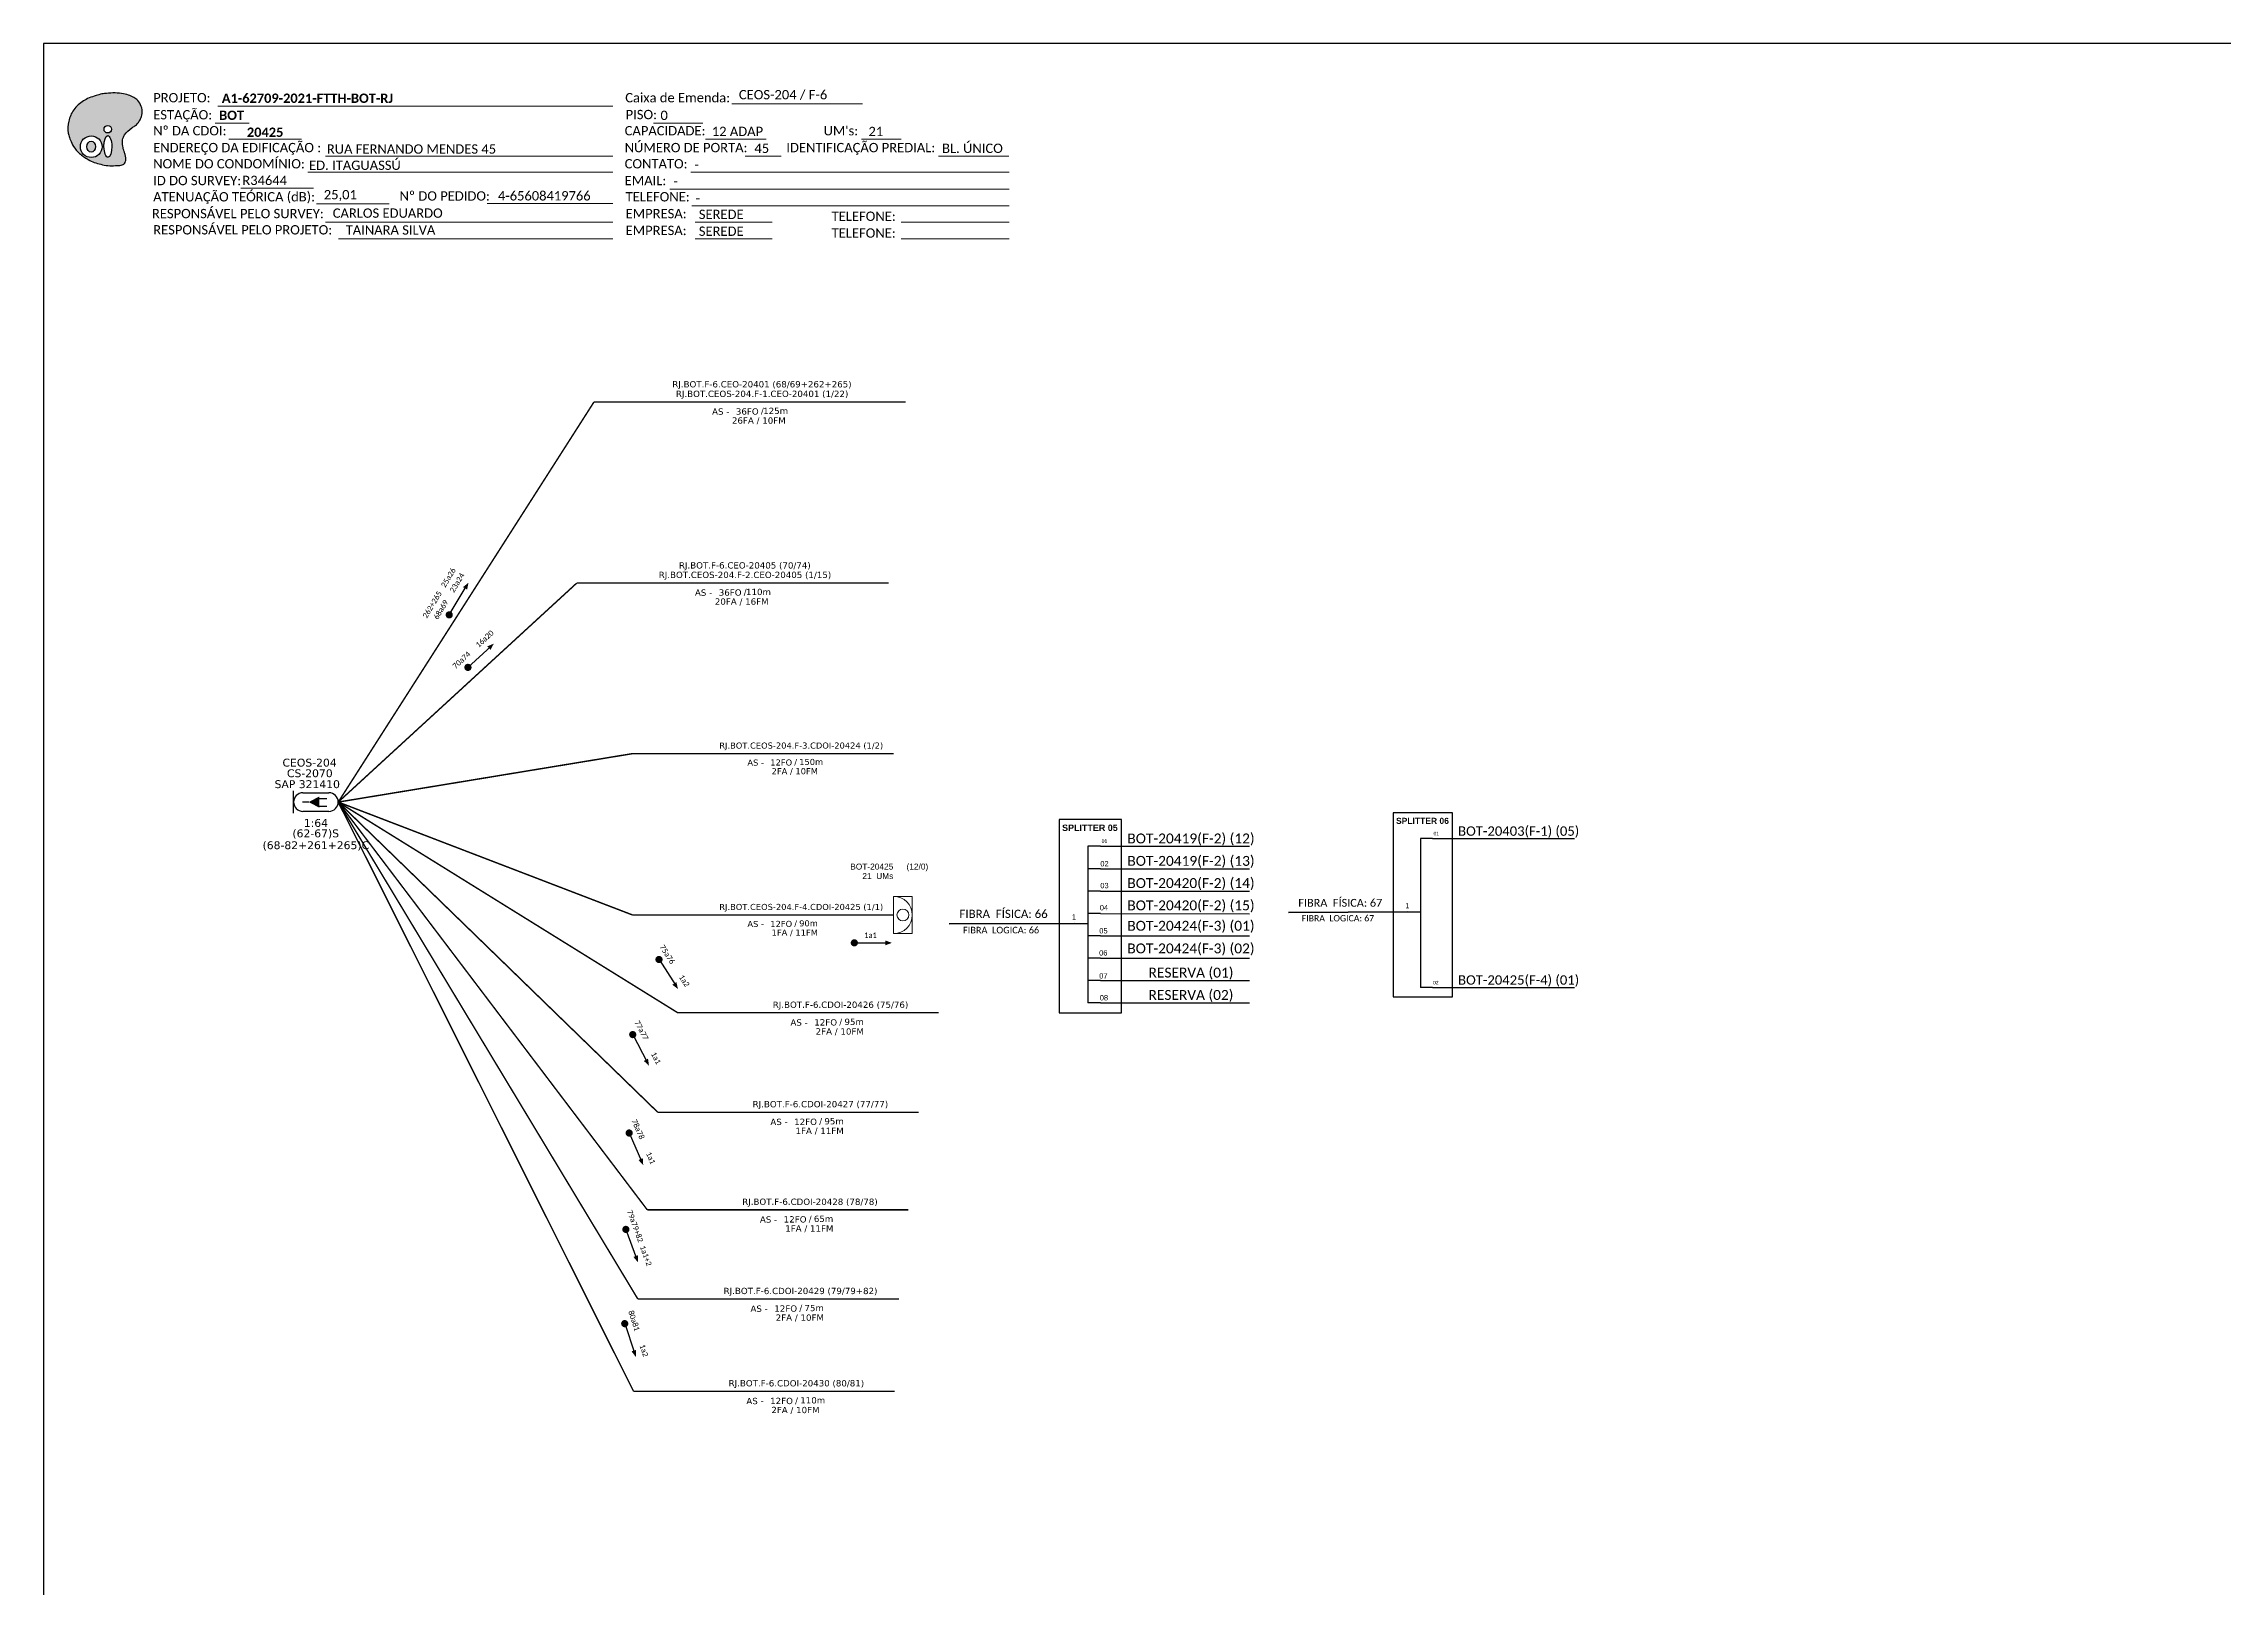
# Model space of a CAD drawing. Extents: x -89 to 749, y 705 to 1299.
# Drawn here: x -89.3 to 330, y 1002 to 1299 of the extents above; entities that cross this region are included whole.
import ezdxf
from ezdxf.enums import TextEntityAlignment as Align

# ---------------------------------------------------------------- set-up
doc = ezdxf.new("R2010")
doc.units = 0
for name, color, linetype, lineweight in [("20.0-LEGENDA DOS CDO'S", 1, 'Continuous', 0), ('20.1-CDO_INTERIOR', 1, 'Continuous', 0), ('40.1-ETIQUETAS', 1, 'Continuous', 20)]:
    doc.layers.add(name, color=color, linetype=linetype, lineweight=lineweight)
for name, color, linetype in [('20.4-CEOS', 1, 'Continuous'), ('CABO OPTICO EXISTENTE', 5, 'Continuous'), ('CAP a instalar', 1, 'Continuous'), ('SETA', 7, 'Continuous')]:
    doc.layers.add(name, color=color, linetype=linetype)
doc.styles.add('ARIAL', font='arial.ttf')
doc.styles.add('siredit', font='verdana.ttf')
doc.styles.get("Standard").update_dxf_attribs({"font": 'arial.ttf'})
doc.styles.add('WMF-Calibri0', font='calibri.ttf')
doc.styles.add('WMF-Calibri1', font='calibrib.ttf')
doc.linetypes.add('FENCELINE1', pattern='A,0.25,-0.1,[133,ltypeshp.shx,S=0.1,R=0,X=-0.1,Y=0],-0.1,1', length=1.45)

# ---------------------------------------------------------------- blocks, each defined once
blk = doc.blocks.new('OI')
h = blk.add_hatch(color=40)
edge = h.paths.add_edge_path()
edge.add_spline(control_points=[(4.35, -0.67), (3.92, -0.99), (3.26, -1.5), (2.81, -2.59), (2.9, -3.5), (3.06, -4.27), (3.31, -4.85), (3.37, -5.39), (3.4, -5.88), (3.2, -6.4), (2.54, -6.61), (1.65, -6.63), (0.55, -6.67), (-0.56, -6.42), (-1.61, -6.14), (-2.77, -5.61), (-3.92, -4.77), (-4.89, -3.7), (-5.34, -2.65), (-5.6, -1.94), (-5.85, -0.96), (-5.71, 0.47), (-5.1, 2.02), (-4.14, 3.02), (-3.3, 3.61), (-2.37, 4.16), (-1.36, 4.44), (-0.56, 4.7), (0.79, 4.85), (2.24, 4.97), (3.79, 4.57), (4.67, 4.21), (5.44, 3.65), (5.76, 2.99), (6.03, 2.21), (6.01, 1.46), (5.72, 0.64), (5.31, 0.08), (4.88, -0.38), (4.51, -0.55), (4.35, -0.67)], knot_values=[0, 0, 0, 0, 1.60434, 2.417191, 3.427595, 4.282808, 4.776746, 5.304182, 5.888771, 6.258406, 6.858137, 7.79129, 8.986195, 10.124242, 11.187857, 12.242908, 13.953784, 15.414161, 16.515391, 17.349188, 17.675853, 19.552021, 21.515531, 22.568638, 23.63245, 24.621084, 25.782718, 26.745347, 27.142653, 29.870543, 31.004649, 31.921532, 32.709589, 33.801391, 34.042471, 35.192333, 35.971461, 36.628871, 37.254359, 37.836911, 37.836911, 37.836911, 37.836911], degree=3, periodic=0)
h.paths.add_polyline_path([(1.13, -0.87, -1), (-0.04, -0.87, -1)], flags=16)
edge = h.paths.add_edge_path(flags=16)
edge.add_ellipse((0.56, -3.59), major_axis=(-0.02, 1.71), ratio=0.361305, start_angle=0, end_angle=360)
h.paths.add_polyline_path([(-0.36, -3.62, -1), (-3.8, -3.62, -1)], flags=16)
edge = h.paths.add_edge_path(flags=0)
edge.add_ellipse((-2.08, -3.62), major_axis=(0, 0.885), ratio=0.758294, start_angle=0, end_angle=360)
at = {"color": 40}
for centre, radius in [((-2.08, -3.62), 1.72), ((0.54, -0.87), 0.587)]:
    blk.add_circle(centre, radius, dxfattribs=at)
blk.add_ellipse((-2.08, -3.62), major_axis=(0, 0.885), ratio=0.758294, start_param=-3.141592653589792, end_param=3.141592653589792, dxfattribs=at)
blk.add_ellipse((0.56, -3.59), major_axis=(-0.02, 1.71), ratio=0.361305, dxfattribs=at)
at = {"color": 40, "start_tangent": (-0.800898, -0.598801), "end_tangent": (-0.800898, -0.598801)}
blk.add_spline([(4.35, -0.67), (3.2, -1.78), (2.9, -2.54), (2.92, -3.55), (3.12, -4.38), (3.28, -4.85), (3.37, -5.37), (3.35, -5.95), (3.2, -6.29), (2.66, -6.55), (1.73, -6.63), (0.54, -6.62), (-0.58, -6.41), (-1.6, -6.11), (-2.56, -5.67), (-3.95, -4.67), (-4.89, -3.56), (-5.37, -2.56), (-5.64, -1.78), (-5.72, -1.46), (-5.63, 0.42), (-4.84, 2.22), (-4.13, 2.99), (-3.27, 3.62), (-2.4, 4.09), (-1.3, 4.47), (-0.37, 4.72), (0.02, 4.77), (2.75, 4.8), (3.85, 4.53), (4.69, 4.16), (5.31, 3.68), (5.85, 2.73), (5.93, 2.5), (5.94, 1.35), (5.67, 0.62), (5.29, 0.08), (4.84, -0.36), (4.35, -0.67)], degree=3, dxfattribs=at)
blk = doc.blocks.new('CARIMBO')
at = {"color": 7, "lineweight": 0}
for points in [[(134.48, -16.3), (159.61, -16.3)], [(35.15, -20.06), (41.7, -20.06)], [(35.66, -16.79), (111.64, -16.79)], [(119.43, -20.02), (128.92, -20.02)], [(37.81, -23.14), (51.75, -23.14)], [(129.48, -23.14), (141.1, -23.14)], [(159.42, -23.14), (167.09, -23.14)], [(56.38, -26.37), (111.64, -26.37)], [(137.07, -26.37), (144.01, -26.37)], [(174.24, -26.37), (187.8, -26.37)], [(40.13, -32.55), (54.07, -32.55)], [(52.97, -29.48), (111.64, -29.48)], [(122.56, -32.72), (187.83, -32.72)], [(126.6, -29.48), (187.83, -29.48)], [(54.67, -35.52), (68.61, -35.52)], [(126.84, -35.96), (187.83, -35.96)], [(56.38, -39.07), (111.64, -39.07)], [(127.45, -39.07), (142.25, -39.07)], [(167.06, -39.07), (187.83, -39.07)], [(58.87, -42.31), (111.64, -42.31)], [(127.45, -42.31), (142.25, -42.31)], [(167.06, -42.31), (187.83, -42.31)]]:
    blk.add_lwpolyline(points, dxfattribs=at)
at = {"color": 7, "xscale": 1.213923925163967, "yscale": 1.213923925163967, "zscale": 1.213923925163967, "rotation": 0.1532896023949059}
blk.add_blockref('OI', (13.86, -20.16), dxfattribs=at)
at = {"color": 7, "lineweight": 0, "style": 'WMF-Calibri0'}
for s, height, p in [('PROJETO:', 1.793, (23.26, -16.04)), ('Caixa de Emenda:', 1.7927, (114.02, -16.04)), ('ESTAÇÃO:', 1.793, (23.26, -19.32)), ('Nº DA CDOI:', 1.7927, (23.26, -22.39)), ('CAPACIDADE:', 1.7927, (113.91, -22.39)), ('PISO:', 1.793, (114.09, -19.28)), ("UM's:", 1.793, (152.15, -22.39)), ('ENDEREÇO DA EDIFICAÇÃO :', 1.7927, (23.26, -25.63)), ('NÚMERO DE PORTA:', 1.7927, (113.91, -25.63)), ('IDENTIFICAÇÃO PREDIAL:', 1.7927, (144.99, -25.63)), ('NOME DO CONDOMÍNIO:', 1.7927, (23.26, -28.74)), ('CONTATO:', 1.793, (113.91, -28.74)), ('ATENUAÇÃO TEÓRICA (dB):', 1.7927, (23.26, -35.09)), ('ID DO SURVEY:', 1.7927, (23.26, -31.97)), ('EMAIL:', 1.793, (113.91, -31.97)), ('TELEFONE:', 1.793, (114.09, -35.09)), ('RESPONSÁVEL PELO SURVEY:', 1.7927, (23.02, -38.32)), ('EMPRESA:', 1.793, (114.09, -38.32)), ('TELEFONE:', 1.793, (153.7, -38.83)), ('RESPONSÁVEL PELO PROJETO:', 1.7927, (23.26, -41.44)), ('EMPRESA:', 1.793, (114.09, -41.56)), ('TELEFONE:', 1.793, (153.7, -42.06))]:
    blk.add_text(s, height=height, dxfattribs=at).set_placement(p)
at = {"color": 7, "lineweight": 0, "flags": 8}
for tag, p, style in [('PROJ', (36.46, -16.13), 'WMF-Calibri1'), ('CEOS-XX', (135.87, -15.46), 'WMF-Calibri0'), ('EST', (35.94, -19.41), 'WMF-Calibri1'), ('PISO_PTR', (120.78, -19.42), 'WMF-Calibri0'), ('CAPAC.', (130.66, -22.52), 'WMF-Calibri0'), ("UC'S", (160.78, -22.54), 'WMF-Calibri0'), ('LOGRADOURO', (56.65, -25.91), 'WMF-Calibri0'), ('N°', (138.85, -25.77), 'WMF-Calibri0'), ('N°PREDIO', (174.94, -25.77), 'WMF-Calibri0'), ('NOME_DO_COND.', (53.23, -29.02), 'WMF-Calibri0'), ('NOME_DO_CONTATO', (127.3, -28.89), 'WMF-Calibri0'), ('_ID_', (40.39, -31.94), 'WMF-Calibri0'), ('O_POTEN', (56.06, -34.68), 'WMF-Calibri0'), ('EMAIL', (123.26, -32.12), 'WMF-Calibri0'), ('RES_SURVEY', (57.78, -38.23), 'WMF-Calibri0'), ('TELEFONE', (127.55, -35.36), 'WMF-Calibri0'), ('EMP_RESP_SURVEY', (128.16, -38.47), 'WMF-Calibri0'), ('CONT_RESP_SURVEY', (167.76, -38.47), 'WMF-Calibri0'), ('RES_PROJ', (60.27, -41.47), 'WMF-Calibri0'), ('EMP_RESP_PROJ', (128.16, -41.71), 'WMF-Calibri0'), ('CONT_RESP_PROJ', (167.76, -41.71), 'WMF-Calibri0')]:
    blk.add_attdef(tag, p, '', height=1.79, dxfattribs=dict(at, style=style))
at = {"color": 7, "lineweight": 0, "style": 'WMF-Calibri1', "flags": 8}
blk.add_attdef("N° CDO'S", text='', height=1.79, dxfattribs=at).set_placement((44.78, -22.68), align=Align.CENTER)
blk = doc.blocks.new('ETIQUETA_RS5F')
at = {"layer": '40.1-ETIQUETAS', "color": 0, "style": 'siredit'}
blk.add_text('/', height=1.5, dxfattribs=at).set_placement((1.58, -1.95), align=Align.MIDDLE_RIGHT)
for tag, p in [('ETIQUETA_R_SECUNDARIA', (1.21, 2.1)), ('ETIQUETA_R_PRIMARIA', (1.21, 4.1)), ('F_ATIVAS/F_MORTAS', (1.14, -4.24))]:
    blk.add_attdef(tag, text='', height=1.5, dxfattribs=at).set_placement(p, align=Align.MIDDLE_CENTER)
for tag, p in [('TIPO_CABO', (-6.58, -2.12)), ('CAP_CABO', (0.4, -2.09))]:
    blk.add_attdef(tag, text='', height=1.5, dxfattribs=at).set_placement(p, align=Align.MIDDLE_RIGHT)
blk.add_attdef('METROS', text='', height=1.5, dxfattribs=at).set_placement((2.14, -1.95), align=Align.MIDDLE_LEFT)
for tag, p in [('FUSÃO_1', (0.85, -8.39)), ('FUSÃO_2', (0.85, -10.6)), ('FUSÃO_3', (0.85, -12.93)), ('FUSÃO_4', (0.85, -15.14)), ('FUSÃO_5', (0.85, -17.16))]:
    blk.add_attdef(tag, text='', height=1.5, dxfattribs=at).set_placement(p, align=Align.CENTER)
blk = doc.blocks.new('CEOS_RP_CT_DRT')
at = {"layer": '20.4-CEOS', "color": 0}
for p, q in [((-4.54, 1.19), (-1.19, 1.19)), ((-1.19, -1.19), (-4.54, -1.19))]:
    blk.add_line(p, q, dxfattribs=at)
for points in [[(-5.73, -1.43), (-5.73, 1.44)], [(-3.79, 0), (-4.59, 0)], [(-2.47, 0.48), (-1.45, 0.48)], [(-2.47, -0.52), (-1.45, -0.52)]]:
    blk.add_lwpolyline(points, dxfattribs=at)
blk.add_lwpolyline([(-3.79, 0, 0, 1.47, 0), (-2.41, 0, 1.47, 1.47, 0)], format="xyseb", dxfattribs=at)
for centre, start, end in [((-4.54, 0), 90, 270), ((-1.19, 0), 270, 90)]:
    blk.add_arc(centre, 1.19, start, end, dxfattribs=at)
at = {"layer": '20.4-CEOS', "color": 7, "style": 'siredit'}
for tag, p in [('Nº_DA_CEOS', (-2.86, 5.6)), ('LOCAL', (-2.86, 4.24)), ('SAP', (-2.86, 2.78)), ('RACIO_SPLITAGEM', (-2.86, -1.88)), ('FIBRAS_SPLITTER', (-2.86, -3.58)), ('FIBRAS_TOP_C', (-2.86, -5.08)), ('RESERVA_FINAIS', (-2.86, -6.39))]:
    blk.add_attdef(tag, text='', height=1.01, dxfattribs=at).set_placement(p, align=Align.TOP_CENTER)

msp = doc.modelspace()

# ---------------------------------------------------------------- linework, layer by layer
at = {"color": 7, "linetype": 'Continuous'}
for p, q in [((111.44, 1144.71), (111.44, 1114.62)), ((113.87, 1144.71), (111.44, 1144.71)), ((175.39, 1146.2), (175.39, 1117.57)), ((177.71, 1146.2), (175.39, 1146.2)), ((113.87, 1140.35), (111.44, 1140.35)), ((113.87, 1136.06), (111.44, 1136.06)), ((172.99, 1132.08), (175.38, 1132.08)), ((108.91, 1129.86), (111.43, 1129.86)), ((113.87, 1131.75), (111.44, 1131.75)), ((113.87, 1127.48), (111.44, 1127.48)), ((113.87, 1123.21), (111.44, 1123.21)), ((113.87, 1118.92), (111.44, 1118.92)), ((177.71, 1117.57), (175.39, 1117.57)), ((113.87, 1114.62), (111.44, 1114.62))]:
    msp.add_line(p, q, dxfattribs=at)
at = {"color": 10, "linetype": 'Continuous'}
for p, q in [((113.87, 1144.71), (142.54, 1144.7)), ((177.71, 1146.2), (204.99, 1146.19)), ((113.87, 1140.35), (142.54, 1140.34)), ((113.87, 1136.06), (142.54, 1136.05)), ((113.87, 1131.75), (142.54, 1131.74)), ((113.87, 1127.49), (142.54, 1127.48)), ((113.87, 1123.21), (142.54, 1123.2)), ((113.87, 1118.92), (142.54, 1118.91)), ((177.71, 1117.57), (204.99, 1117.56)), ((113.87, 1114.62), (142.54, 1114.61))]:
    msp.add_line(p, q, dxfattribs=at)
at = {"color": 1, "linetype": 'Continuous', "lineweight": 60}
for p, q in [((172.99, 1132.08), (150.05, 1132)), ((108.91, 1129.86), (84.81, 1129.78))]:
    msp.add_line(p, q, dxfattribs=at)
msp.add_lwpolyline([(-89.32, 705.02), (749.25, 705.02), (749.25, 1299.02), (-89.32, 1299.02), (-89.32, 705.02)])
at = {"color": 7, "lineweight": 0}
msp.add_lwpolyline([(-4.01, 1268.26), (20.14, 1268.26)], dxfattribs=at)
at = {"color": 7, "const_width": 0.692}
for points in [[(-11.52, 1188.9, 1), (-11.16, 1189.49, 1)], [(28.81, 1123.22, 1), (29.19, 1122.64, 1)], [(23.79, 1108.8, 1), (24.11, 1108.19, 1)], [(23.12, 1089.89, 1), (23.39, 1089.26, 1)], [(22.52, 1071.37, 1), (22.75, 1070.72, 1)], [(22.3, 1053.25, 1), (22.52, 1052.6, 1)]]:
    msp.add_lwpolyline(points, format="xyb", close=True, dxfattribs=at)
for points, const_width in [([(-7.99, 1178.86, 1), (-7.48, 1179.33, 1)], 0.692), ([(66.21, 1126.13, 1), (66.9, 1126.13, 1)], 0.693)]:
    msp.add_lwpolyline(points, format="xyb", close=True, dxfattribs=dict(const_width=const_width))
at = {"color": 7}
for points in [[(105.92, 1112.69), (117.89, 1112.69), (117.89, 1149.86), (105.92, 1149.86)], [(170.14, 1115.74), (181.53, 1115.74), (181.53, 1151.11), (170.14, 1151.11)]]:
    msp.add_lwpolyline(points, close=True, dxfattribs=at)
at = {"layer": '20.1-CDO_INTERIOR', "lineweight": 18}
msp.add_lwpolyline([(77.69, 1127.91), (77.69, 1135.07), (74.11, 1135.07), (74.11, 1127.91)], close=True, dxfattribs=at)
msp.add_circle((75.9, 1131.49), 1.15, dxfattribs=at)
msp.add_arc((74.11, 1131.49), 3.58, 270, 90, dxfattribs=at)
at = {"layer": 'CAP a instalar', "color": 7, "linetype": 'FENCELINE1', "ltscale": 12, "const_width": 0.277}
for points in [[(16.51, 1230.14), (-32.67, 1153.2)], [(16.51, 1230.14), (76.45, 1230.14)], [(13.21, 1195.33), (-32.67, 1153.2)], [(13.21, 1195.33), (73.15, 1195.33)], [(24.12, 1039.9), (-32.67, 1153.2)], [(24.93, 1057.66), (-32.67, 1153.2)], [(26.74, 1074.81), (-32.67, 1153.2)], [(28.75, 1093.57), (-32.67, 1153.2)], [(32.61, 1112.69), (-32.67, 1153.2)], [(32.61, 1112.69), (82.8, 1112.69)], [(28.75, 1093.57), (78.94, 1093.57)], [(26.74, 1074.81), (76.93, 1074.81)], [(24.93, 1057.66), (75.12, 1057.66)], [(24.12, 1039.9), (74.31, 1039.9)]]:
    msp.add_lwpolyline(points, dxfattribs=at)
at = {"layer": 'CAP a instalar', "color": 8, "linetype": 'FENCELINE1', "ltscale": 12, "const_width": 0.277}
for points in [[(-32.67, 1153.2), (23.95, 1162.52)], [(23.95, 1162.52), (74.11, 1162.52)]]:
    msp.add_lwpolyline(points, dxfattribs=at)
at = {"layer": 'CAP a instalar', "linetype": 'FENCELINE1', "ltscale": 12, "const_width": 0.277}
for points in [[(23.92, 1131.49), (-32.67, 1153.2)], [(23.92, 1131.49), (74.11, 1131.49)]]:
    msp.add_lwpolyline(points, dxfattribs=at)
at = {"layer": 'SETA', "color": 7}
for points in [[(-11.34, 1189.19), (-8.28, 1194.3)], [(29, 1122.93), (32.21, 1117.93)], [(23.95, 1108.5), (26.7, 1103.22)], [(23.26, 1089.58), (25.64, 1084.13)], [(22.64, 1071.05), (24.67, 1065.46)], [(22.41, 1052.92), (24.29, 1047.28)]]:
    msp.add_lwpolyline(points, dxfattribs=at)
at = {"layer": 'SETA'}
for points in [[(-7.73, 1179.1), (-3.34, 1183.11)], [(66.56, 1126.13), (72.51, 1126.13)]]:
    msp.add_lwpolyline(points, dxfattribs=at)
at = {"layer": 'SETA', "color": 7}
for points in [[(-8.68, 1194.53), (-7.63, 1195.38), (-7.89, 1194.06)], [(32.35, 1118.58), (32.64, 1117.27), (31.57, 1118.08)], [(26.89, 1103.86), (27.07, 1102.53), (26.07, 1103.44)], [(25.88, 1084.75), (25.97, 1083.41), (25.04, 1084.38)], [(24.95, 1066.07), (24.95, 1064.72), (24.08, 1065.75)], [(24.59, 1047.88), (24.55, 1046.53), (23.71, 1047.59)]]:
    msp.add_solid(points, dxfattribs=at)
at = {"layer": 'SETA'}
for points in [[(-4.01, 1183.14), (-2.77, 1183.65), (-3.39, 1182.46)], [(72.51, 1126.59), (73.78, 1126.13), (72.51, 1125.67)]]:
    msp.add_solid(points, dxfattribs=at)

# ---------------------------------------------------------------- block references
ref = msp.add_blockref('CARIMBO', (-91.51, 1303.77))
ref.add_attrib('PROJ', 'A1-62709-2021-FTTH-BOT-RJ', (-55.05, 1287.63), dxfattribs={"color": 7, "lineweight": 0, "height": 1.7927, "style": 'WMF-Calibri1'})
ref.add_attrib('EST', 'BOT', (-55.57, 1284.35), dxfattribs={"color": 7, "lineweight": 0, "height": 1.793, "style": 'WMF-Calibri1'})
ref.add_attrib("N° CDO'S", '20425', dxfattribs={"color": 7, "lineweight": 0, "height": 1.793, "style": 'WMF-Calibri1'}).set_placement((-46.73, 1281.09), align=Align.CENTER)
ref.add_attrib('LOGRADOURO', 'RUA FERNANDO MENDES 45', (-34.86, 1277.86), dxfattribs={"color": 7, "lineweight": 0, "height": 1.7927, "style": 'WMF-Calibri0'})
ref.add_attrib('NOME_DO_COND.', 'ED. ITAGUASSÚ', (-38.28, 1274.74), dxfattribs={"color": 7, "lineweight": 0, "height": 1.7927, "style": 'WMF-Calibri0'})
ref.add_attrib('_ID_', 'R34644', (-51.11, 1271.83), dxfattribs={"color": 7, "lineweight": 0, "height": 1.793, "style": 'WMF-Calibri0'})
ref.add_attrib('O_POTEN', '25,01', (-35.45, 1269.09), dxfattribs={"color": 7, "lineweight": 0, "height": 1.793, "style": 'WMF-Calibri0'})
ref.add_attrib('RES_SURVEY', 'CARLOS EDUARDO', (-33.73, 1265.54), dxfattribs={"color": 7, "lineweight": 0, "height": 1.7927, "style": 'WMF-Calibri0'})
ref.add_attrib('RES_PROJ', 'TAINARA SILVA', (-31.24, 1262.3), dxfattribs={"color": 7, "lineweight": 0, "height": 1.7927, "style": 'WMF-Calibri0'})
ref.add_attrib('CEOS-XX', 'CEOS-204 / F-6', (44.36, 1288.31), dxfattribs={"color": 7, "lineweight": 0, "height": 1.7927, "style": 'WMF-Calibri0'})
ref.add_attrib('CAPAC.', '12 ADAP', (39.15, 1281.25), dxfattribs={"color": 7, "lineweight": 0, "height": 1.793, "style": 'WMF-Calibri0'})
ref.add_attrib("UC'S", '21', (69.27, 1281.23), dxfattribs={"color": 7, "lineweight": 0, "height": 1.793, "style": 'WMF-Calibri0'})
ref.add_attrib('PISO_PTR', '0', (29.28, 1284.34), dxfattribs={"color": 7, "lineweight": 0, "height": 1.79, "style": 'WMF-Calibri0'})
ref.add_attrib('N°', '45', (47.34, 1278), dxfattribs={"color": 7, "lineweight": 0, "height": 1.793, "style": 'WMF-Calibri0'})
ref.add_attrib('N°PREDIO', 'BL. ÚNICO', (83.43, 1278), dxfattribs={"color": 7, "lineweight": 0, "height": 1.793, "style": 'WMF-Calibri0'})
ref.add_attrib('NOME_DO_CONTATO', '-', (35.79, 1274.88), dxfattribs={"color": 7, "lineweight": 0, "height": 1.79, "style": 'WMF-Calibri0'})
ref.add_attrib('EMAIL', '-', (31.75, 1271.65), dxfattribs={"color": 7, "lineweight": 0, "height": 1.79, "style": 'WMF-Calibri0'})
ref.add_attrib('TELEFONE', '-', (36.04, 1268.41), dxfattribs={"color": 7, "lineweight": 0, "height": 1.79, "style": 'WMF-Calibri0'})
ref.add_attrib('EMP_RESP_SURVEY', 'SEREDE', (36.65, 1265.3), dxfattribs={"color": 7, "lineweight": 0, "height": 1.793, "style": 'WMF-Calibri0'})
ref.add_attrib('EMP_RESP_PROJ', 'SEREDE', (36.65, 1262.06), dxfattribs={"color": 7, "lineweight": 0, "height": 1.793, "style": 'WMF-Calibri0'})
at = {"layer": '20.4-CEOS', "color": 5}
ref = msp.add_blockref('CEOS_RP_CT_DRT', (-32.67, 1153.2), dxfattribs=dict(at, xscale=1.497684031772849, yscale=1.497684031772849, zscale=1.497684028146824))
ref.add_attrib('Nº_DA_CEOS', 'CEOS-204', dxfattribs={"color": 7, "height": 1.512, "style": 'siredit'}).set_placement((-38.18, 1161.54), align=Align.TOP_CENTER)
ref.add_attrib('LOCAL', 'CS-2070', dxfattribs={"color": 7, "height": 1.512, "style": 'siredit'}).set_placement((-38.14, 1159.5), align=Align.TOP_CENTER)
ref.add_attrib('SAP', 'SAP 321410', dxfattribs={"color": 7, "height": 1.512, "style": 'siredit'}).set_placement((-38.63, 1157.4), align=Align.TOP_CENTER)
ref.add_attrib('RACIO_SPLITAGEM', '1:64', dxfattribs={"color": 7, "height": 1.512, "style": 'siredit'}).set_placement((-36.96, 1149.94), align=Align.TOP_CENTER)
ref.add_attrib('FIBRAS_SPLITTER', '(62-67)S', dxfattribs={"color": 7, "height": 1.512, "style": 'siredit'}).set_placement((-37, 1147.94), align=Align.TOP_CENTER)
ref.add_attrib('FIBRAS_TOP_C', '(68-82+261+265)C', dxfattribs={"color": 7, "height": 1.5122, "style": 'siredit'}).set_placement((-36.98, 1145.66), align=Align.TOP_CENTER)
at = {"layer": 'CAP a instalar', "color": 7, "linetype": 'FENCELINE1', "ltscale": 7}
ref = msp.add_blockref('ETIQUETA_RS5F', (47.87, 1229.99), dxfattribs=dict(at, xscale=0.8081261379209784, yscale=0.808126137921136, zscale=0.8081261379211364))
ref.add_attrib('ETIQUETA_R_PRIMARIA', 'RJ.BOT.F-6.CEO-20401 (68/69+262+265)', dxfattribs={"layer": '40.1-ETIQUETAS', "color": 0, "height": 1.2122, "style": 'siredit'}).set_placement((48.79, 1233.53), align=Align.MIDDLE_CENTER)
ref.add_attrib('ETIQUETA_R_SECUNDARIA', 'RJ.BOT.CEOS-204.F-1.CEO-20401 (1/22)', dxfattribs={"layer": '40.1-ETIQUETAS', "color": 0, "height": 1.2122, "style": 'siredit'}).set_placement((48.82, 1231.69), align=Align.MIDDLE_CENTER)
ref.add_attrib('TIPO_CABO', 'AS -', dxfattribs={"layer": '40.1-ETIQUETAS', "color": 0, "height": 1.212, "style": 'siredit'}).set_placement((42.52, 1228.28), align=Align.MIDDLE_RIGHT)
ref.add_attrib('CAP_CABO', '36FO', dxfattribs={"layer": '40.1-ETIQUETAS', "color": 0, "height": 1.212, "style": 'siredit'}).set_placement((48.16, 1228.3), align=Align.MIDDLE_RIGHT)
ref.add_attrib('METROS', '125m', dxfattribs={"layer": '40.1-ETIQUETAS', "color": 0, "height": 1.212, "style": 'siredit'}).set_placement((49.03, 1228.41), align=Align.MIDDLE_LEFT)
ref.add_attrib('F_ATIVAS/F_MORTAS', '26FA / 10FM', dxfattribs={"layer": '40.1-ETIQUETAS', "color": 0, "height": 1.2122, "style": 'siredit'}).set_placement((48.19, 1226.56), align=Align.MIDDLE_CENTER)
ref = msp.add_blockref('ETIQUETA_RS5F', (44.57, 1195.18), dxfattribs=dict(at, xscale=0.8081261379209784, yscale=0.808126137921136, zscale=0.8081261379211364))
ref.add_attrib('ETIQUETA_R_PRIMARIA', 'RJ.BOT.F-6.CEO-20405 (70/74)', dxfattribs={"layer": '40.1-ETIQUETAS', "color": 0, "height": 1.2122, "style": 'siredit'}).set_placement((45.5, 1198.71), align=Align.MIDDLE_CENTER)
ref.add_attrib('ETIQUETA_R_SECUNDARIA', 'RJ.BOT.CEOS-204.F-2.CEO-20405 (1/15)', dxfattribs={"layer": '40.1-ETIQUETAS', "color": 0, "height": 1.2122, "style": 'siredit'}).set_placement((45.53, 1196.88), align=Align.MIDDLE_CENTER)
ref.add_attrib('TIPO_CABO', 'AS -', dxfattribs={"layer": '40.1-ETIQUETAS', "color": 0, "height": 1.212, "style": 'siredit'}).set_placement((39.23, 1193.47), align=Align.MIDDLE_RIGHT)
ref.add_attrib('CAP_CABO', '36FO', dxfattribs={"layer": '40.1-ETIQUETAS', "color": 0, "height": 1.212, "style": 'siredit'}).set_placement((44.87, 1193.49), align=Align.MIDDLE_RIGHT)
ref.add_attrib('METROS', '110m', dxfattribs={"layer": '40.1-ETIQUETAS', "color": 0, "height": 1.212, "style": 'siredit'}).set_placement((45.73, 1193.6), align=Align.MIDDLE_LEFT)
ref.add_attrib('F_ATIVAS/F_MORTAS', '20FA / 16FM', dxfattribs={"layer": '40.1-ETIQUETAS', "color": 0, "height": 1.2122, "style": 'siredit'}).set_placement((44.9, 1191.75), align=Align.MIDDLE_CENTER)
at = {"layer": 'CAP a instalar', "color": 8, "linetype": 'FENCELINE1', "ltscale": 7}
ref = msp.add_blockref('ETIQUETA_RS5F', (54.31, 1162.43), dxfattribs=dict(at, xscale=0.7761243428587025, yscale=0.7761243428587025, zscale=0.7761243428594594))
ref.add_attrib('ETIQUETA_R_SECUNDARIA', 'RJ.BOT.CEOS-204.F-3.CDOI-20424 (1/2)', dxfattribs={"layer": 'CABO OPTICO EXISTENTE', "color": 0, "height": 1.1642, "style": 'siredit'}).set_placement((56.34, 1164.07), align=Align.MIDDLE_CENTER)
ref.add_attrib('TIPO_CABO', 'AS -', dxfattribs={"layer": '40.1-ETIQUETAS', "color": 0, "height": 1.164, "style": 'siredit'}).set_placement((49.18, 1160.79), align=Align.MIDDLE_RIGHT)
ref.add_attrib('CAP_CABO', '12FO', dxfattribs={"layer": '40.1-ETIQUETAS', "color": 0, "height": 1.164, "style": 'siredit'}).set_placement((54.6, 1160.81), align=Align.MIDDLE_RIGHT)
ref.add_attrib('METROS', '150m', dxfattribs={"layer": '40.1-ETIQUETAS', "color": 0, "height": 1.164, "style": 'siredit'}).set_placement((55.95, 1160.92), align=Align.MIDDLE_LEFT)
ref.add_attrib('F_ATIVAS/F_MORTAS', '2FA / 10FM', dxfattribs={"layer": '40.1-ETIQUETAS', "color": 0, "height": 1.164, "style": 'siredit'}).set_placement((55.1, 1159.14), align=Align.MIDDLE_CENTER)
at = {"layer": 'CAP a instalar', "linetype": 'FENCELINE1', "ltscale": 7}
ref = msp.add_blockref('ETIQUETA_RS5F', (54.31, 1131.4), dxfattribs=dict(at, xscale=0.7761243428587025, yscale=0.7761243428587025, zscale=0.7761243428594594))
ref.add_attrib('ETIQUETA_R_SECUNDARIA', 'RJ.BOT.CEOS-204.F-4.CDOI-20425 (1/1)', dxfattribs={"layer": 'CABO OPTICO EXISTENTE', "color": 0, "height": 1.1642, "style": 'siredit'}).set_placement((56.34, 1133.04), align=Align.MIDDLE_CENTER)
ref.add_attrib('TIPO_CABO', 'AS -', dxfattribs={"layer": '40.1-ETIQUETAS', "color": 0, "height": 1.164, "style": 'siredit'}).set_placement((49.18, 1129.76), align=Align.MIDDLE_RIGHT)
ref.add_attrib('CAP_CABO', '12FO', dxfattribs={"layer": '40.1-ETIQUETAS', "color": 0, "height": 1.164, "style": 'siredit'}).set_placement((54.6, 1129.78), align=Align.MIDDLE_RIGHT)
ref.add_attrib('METROS', '90m', dxfattribs={"layer": '40.1-ETIQUETAS', "color": 0, "height": 1.164, "style": 'siredit'}).set_placement((55.95, 1129.89), align=Align.MIDDLE_LEFT)
ref.add_attrib('F_ATIVAS/F_MORTAS', '1FA / 11FM', dxfattribs={"layer": '40.1-ETIQUETAS', "color": 0, "height": 1.164, "style": 'siredit'}).set_placement((55.1, 1128.11), align=Align.MIDDLE_CENTER)
at = {"layer": 'CAP a instalar', "color": 7, "linetype": 'FENCELINE1', "ltscale": 7}
ref = msp.add_blockref('ETIQUETA_RS5F', (62.94, 1112.54), dxfattribs=dict(at, xscale=0.8081261379203483, yscale=0.8081261379203483, zscale=0.8081261379211364))
ref.add_attrib('ETIQUETA_R_SECUNDARIA', 'RJ.BOT.F-6.CDOI-20426 (75/76)', dxfattribs={"layer": 'CABO OPTICO EXISTENTE', "color": 0, "height": 1.2122, "style": 'siredit'}).set_placement((63.9, 1114.24), align=Align.MIDDLE_CENTER)
ref.add_attrib('TIPO_CABO', 'AS -', dxfattribs={"layer": '40.1-ETIQUETAS', "color": 0, "height": 1.212, "style": 'siredit'}).set_placement((57.59, 1110.83), align=Align.MIDDLE_RIGHT)
ref.add_attrib('CAP_CABO', '12FO', dxfattribs={"layer": '40.1-ETIQUETAS', "color": 0, "height": 1.212, "style": 'siredit'}).set_placement((63.24, 1110.85), align=Align.MIDDLE_RIGHT)
ref.add_attrib('METROS', '95m', dxfattribs={"layer": '40.1-ETIQUETAS', "color": 0, "height": 1.212, "style": 'siredit'}).set_placement((64.65, 1110.96), align=Align.MIDDLE_LEFT)
ref.add_attrib('F_ATIVAS/F_MORTAS', '2FA / 10FM', dxfattribs={"layer": '40.1-ETIQUETAS', "color": 0, "height": 1.212, "style": 'siredit'}).set_placement((63.75, 1109.11), align=Align.MIDDLE_CENTER)
ref = msp.add_blockref('ETIQUETA_RS5F', (59.08, 1093.42), dxfattribs=dict(at, xscale=0.8081261379203483, yscale=0.8081261379203483, zscale=0.8081261379211364))
ref.add_attrib('ETIQUETA_R_SECUNDARIA', 'RJ.BOT.F-6.CDOI-20427 (77/77)', dxfattribs={"layer": 'CABO OPTICO EXISTENTE', "color": 0, "height": 1.2122, "style": 'siredit'}).set_placement((60.03, 1095.12), align=Align.MIDDLE_CENTER)
ref.add_attrib('TIPO_CABO', 'AS -', dxfattribs={"layer": '40.1-ETIQUETAS', "color": 0, "height": 1.212, "style": 'siredit'}).set_placement((53.73, 1091.71), align=Align.MIDDLE_RIGHT)
ref.add_attrib('CAP_CABO', '12FO', dxfattribs={"layer": '40.1-ETIQUETAS', "color": 0, "height": 1.212, "style": 'siredit'}).set_placement((59.37, 1091.73), align=Align.MIDDLE_RIGHT)
ref.add_attrib('METROS', '95m', dxfattribs={"layer": '40.1-ETIQUETAS', "color": 0, "height": 1.212, "style": 'siredit'}).set_placement((60.79, 1091.84), align=Align.MIDDLE_LEFT)
ref.add_attrib('F_ATIVAS/F_MORTAS', '1FA / 11FM', dxfattribs={"layer": '40.1-ETIQUETAS', "color": 0, "height": 1.212, "style": 'siredit'}).set_placement((59.88, 1089.99), align=Align.MIDDLE_CENTER)
ref = msp.add_blockref('ETIQUETA_RS5F', (57.07, 1074.66), dxfattribs=dict(at, xscale=0.8081261379203483, yscale=0.8081261379203483, zscale=0.8081261379211364))
ref.add_attrib('ETIQUETA_R_SECUNDARIA', 'RJ.BOT.F-6.CDOI-20428 (78/78)', dxfattribs={"layer": 'CABO OPTICO EXISTENTE', "color": 0, "height": 1.2122, "style": 'siredit'}).set_placement((58.02, 1076.36), align=Align.MIDDLE_CENTER)
ref.add_attrib('TIPO_CABO', 'AS -', dxfattribs={"layer": '40.1-ETIQUETAS', "color": 0, "height": 1.212, "style": 'siredit'}).set_placement((51.72, 1072.95), align=Align.MIDDLE_RIGHT)
ref.add_attrib('CAP_CABO', '12FO', dxfattribs={"layer": '40.1-ETIQUETAS', "color": 0, "height": 1.212, "style": 'siredit'}).set_placement((57.36, 1072.97), align=Align.MIDDLE_RIGHT)
ref.add_attrib('METROS', '65m', dxfattribs={"layer": '40.1-ETIQUETAS', "color": 0, "height": 1.212, "style": 'siredit'}).set_placement((58.77, 1073.08), align=Align.MIDDLE_LEFT)
ref.add_attrib('F_ATIVAS/F_MORTAS', '1FA / 11FM', dxfattribs={"layer": '40.1-ETIQUETAS', "color": 0, "height": 1.212, "style": 'siredit'}).set_placement((57.9, 1071.23), align=Align.MIDDLE_CENTER)
ref = msp.add_blockref('ETIQUETA_RS5F', (55.26, 1057.51), dxfattribs=dict(at, xscale=0.8081261379203483, yscale=0.8081261379203483, zscale=0.8081261379211364))
ref.add_attrib('ETIQUETA_R_SECUNDARIA', 'RJ.BOT.F-6.CDOI-20429 (79/79+82)', dxfattribs={"layer": 'CABO OPTICO EXISTENTE', "color": 0, "height": 1.2122, "style": 'siredit'}).set_placement((56.21, 1059.21), align=Align.MIDDLE_CENTER)
ref.add_attrib('TIPO_CABO', 'AS -', dxfattribs={"layer": '40.1-ETIQUETAS', "color": 0, "height": 1.212, "style": 'siredit'}).set_placement((49.91, 1055.8), align=Align.MIDDLE_RIGHT)
ref.add_attrib('CAP_CABO', '12FO', dxfattribs={"layer": '40.1-ETIQUETAS', "color": 0, "height": 1.212, "style": 'siredit'}).set_placement((55.55, 1055.82), align=Align.MIDDLE_RIGHT)
ref.add_attrib('METROS', '75m', dxfattribs={"layer": '40.1-ETIQUETAS', "color": 0, "height": 1.212, "style": 'siredit'}).set_placement((56.96, 1055.93), align=Align.MIDDLE_LEFT)
ref.add_attrib('F_ATIVAS/F_MORTAS', '2FA / 10FM', dxfattribs={"layer": '40.1-ETIQUETAS', "color": 0, "height": 1.212, "style": 'siredit'}).set_placement((56.07, 1054.08), align=Align.MIDDLE_CENTER)
ref = msp.add_blockref('ETIQUETA_RS5F', (54.45, 1039.75), dxfattribs=dict(at, xscale=0.8081261379203483, yscale=0.8081261379203483, zscale=0.8081261379211364))
ref.add_attrib('ETIQUETA_R_SECUNDARIA', 'RJ.BOT.F-6.CDOI-20430 (80/81)', dxfattribs={"layer": 'CABO OPTICO EXISTENTE', "color": 0, "height": 1.2122, "style": 'siredit'}).set_placement((55.41, 1041.46), align=Align.MIDDLE_CENTER)
ref.add_attrib('TIPO_CABO', 'AS -', dxfattribs={"layer": '40.1-ETIQUETAS', "color": 0, "height": 1.212, "style": 'siredit'}).set_placement((49.11, 1038.05), align=Align.MIDDLE_RIGHT)
ref.add_attrib('CAP_CABO', '12FO', dxfattribs={"layer": '40.1-ETIQUETAS', "color": 0, "height": 1.212, "style": 'siredit'}).set_placement((54.75, 1038.06), align=Align.MIDDLE_RIGHT)
ref.add_attrib('METROS', '110m', dxfattribs={"layer": '40.1-ETIQUETAS', "color": 0, "height": 1.212, "style": 'siredit'}).set_placement((56.16, 1038.18), align=Align.MIDDLE_LEFT)
ref.add_attrib('F_ATIVAS/F_MORTAS', '2FA / 10FM', dxfattribs={"layer": '40.1-ETIQUETAS', "color": 0, "height": 1.212, "style": 'siredit'}).set_placement((55.23, 1036.32), align=Align.MIDDLE_CENTER)

# ---------------------------------------------------------------- texts
at = {"color": 7, "lineweight": 0, "style": 'WMF-Calibri0'}
msp.add_text('Nº DO PEDIDO:', height=1.7927, dxfattribs=at).set_placement((-20.88, 1268.84))
at = {"color": 7, "char_height": 1.0377, "width": 17.5436, "attachment_point": 5}
for s, insert, rotation in [('\\fCalibri|b0|i0|c0|p34;25a26', (-11.5, 1196.35), 59.0608), ('\\C7;\\fCalibri|b0|i0|c0|p34;23a24', (-9.82, 1195.37), 59.0608), ('\\fCalibri|b0|i0|c0|p34;262+265', (-14.6, 1191.17), 59.0608), ('\\C7;\\fCalibri|b0|i0|c0|p34;68a69', (-12.93, 1190.19), 59.0608), ('\\C7;\\fCalibri|b0|i0|c0|p34;75a76', (30.6, 1123.92), 302.6464), ('\\C7;\\fCalibri|b0|i0|c0|p34;1a2', (33.86, 1118.83), 302.6464), ('\\C7;\\fCalibri|b0|i0|c0|p34;77a77', (25.63, 1109.33), 297.5001), ('\\C7;\\fCalibri|b0|i0|c0|p34;1a1', (28.42, 1103.97), 297.5001), ('\\C7;\\fCalibri|b0|i0|c0|p34;78a78', (24.98, 1090.3), 293.6688), ('\\C7;\\fCalibri|b0|i0|c0|p34;1a1', (27.41, 1084.76), 293.6688), ('\\C7;\\fCalibri|b0|i0|c0|p34;79a79+82', (24.41, 1071.66), 290.0173), ('\\C7;\\fCalibri|b0|i0|c0|p34;1a1+2', (26.47, 1065.98), 290.0173), ('\\C7;\\fCalibri|b0|i0|c0|p34;80a81', (24.2, 1053.48), 288.4154), ('\\C7;\\fCalibri|b0|i0|c0|p34;1a2', (26.11, 1047.75), 288.4154)]:
    msp.add_mtext(s, dxfattribs=dict(at, insert=insert, rotation=rotation))
at = {"char_height": 1.0377, "width": 17.5436, "attachment_point": 5, "rotation": 42.4693}
for s, insert in [('\\C7;\\fCalibri|b0|i0|c0|p34;16a20', (-4.52, 1184.58)), ('\\C7;\\fCalibri|b0|i0|c0|p34;70a74', (-8.97, 1180.5))]:
    msp.add_mtext(s, dxfattribs=dict(at, insert=insert))
at = {"attachment_point": 5}
for s, insert, char_height, width in [('\\C10;\\fArial|b1|i0|c0|p34;SPLITTER 05', (111.85, 1148.25), 1.23, 11.9722), ('\\C10;\\fArial|b1|i0|c0|p34;SPLITTER 06', (175.78, 1149.58), 1.1703, 11.3917), ('\\C7;\\fArial|b0|i0;\\H0.578704x;01 ', (114.65, 1145.69), 1.23, 2.6038), ('\\C7;\\fCalibri|b0|i0|c0|p34;BOT-20419(F-2) (12)', (131.28, 1146), 1.9006, 28.3442), ('\\C7;\\fArial|b0|i0;\\H0.578704x;01 ', (178.44, 1147.14), 1.1703, 2.4776), ('\\C7;\\fCalibri|b0|i0|c0|p34;BOT-20403(F-1) (05)', (194.28, 1147.43), 1.8084, 26.9698), ('\\C7;\\fArial|b0|i0|;\\H1.0273588255048;02 ', (114.65, 1141.34), 1.23, 2.6038), ('\\C7;\\fCalibri|b0|i0|c0|p34;BOT-20419(F-2) (13)', (131.28, 1141.69), 1.9006, 28.3442), ('\\C7;\\fArial|b0|i0|;\\H1.0273588255048;03 ', (114.65, 1137.14), 1.23, 2.3944), ('\\C7;\\fCalibri|b0|i0|c0|p34;BOT-20420(F-2) (14)', (131.28, 1137.42), 1.9006, 28.3442), ('\\C7;\\fCalibri|b0|i0|c0|p34;FIBRA  FÍSICA: 66', (95.25, 1131.7), 1.5838, 23.9445), ('\\C7;\\fArial|b0|i0|;\\H1.0273588255048;04 ', (114.54, 1132.89), 1.23, 2.6038), ('\\C7;\\fCalibri|b0|i0|c0|p34;BOT-20420(F-2) (15)', (131.28, 1133.14), 1.9006, 28.3442), ('\\C7;\\fCalibri|b0|i0|c0|p34;FIBRA  FÍSICA: 67', (159.99, 1133.82), 1.507, 22.7833), ('\\C7;\\fArial|b0|i0|;\\H1.0273588255048;1', (172.88, 1133.28), 1.1703, 1.1592), ('\\fCalibri|b0|i0|c0|p34;1a1', (69.67, 1127.6), 1.0393, 17.5695), ('\\C7;\\fCalibri|b0|i0|c0|p34;FIBRA  LOGICA: 66', (94.77, 1128.58), 1.2671, 23.9445), ('\\C7;\\fArial|b0|i0|;\\H1.0273588255048;1', (108.79, 1131.13), 1.23, 1.2183), ('\\C7;\\fArial|b0|i0|;\\H1.0273588255048;05 ', (114.45, 1128.45), 1.23, 3.2024), ('\\C7;\\fCalibri|b0|i0|c0|p34;BOT-20424(F-3) (01)', (131.27, 1129.21), 1.9006, 28.3442), ('\\C7;\\fCalibri|b0|i0|c0|p34;FIBRA  LOGICA: 67', (159.53, 1130.86), 1.2057, 22.7833), ('\\C7;\\fArial|b0|i0|;\\H1.0273588255048;06 ', (114.42, 1124.2), 1.23, 2.6038), ('\\C7;\\fCalibri|b0|i0|c0|p34;BOT-20424(F-3) (02)', (131.27, 1124.86), 1.9006, 28.3442), ('\\C7;\\fArial|b0|i0|;\\H1.0273588255048;07 ', (114.44, 1119.78), 1.23, 2.6038), ('\\C3;\\fCalibri|b0|i0|c0|p34;RESERVA (01)', (131.28, 1120.21), 1.9006, 28.3442), ('{\\fCalibri|b0|i0|c0|p34;\\C1;BOT-20425(F-4) (01)}', (194.27, 1118.8), 1.8084, 26.9698), ('\\C7;\\fArial|b0|i0|;\\H1.0273588255048;08 ', (114.54, 1115.57), 1.23, 2.6038), ('\\C3;\\fCalibri|b0|i0|c0|p34;RESERVA (02)', (131.27, 1115.91), 1.9006, 28.3442), ('\\C7;\\fArial|b0|i0;\\H0.578704x;02 ', (178.35, 1118.48), 1.1703, 2.4776)]:
    msp.add_mtext(s, dxfattribs=dict(at, insert=insert, char_height=char_height, width=width))
at = {"color": 7, "lineweight": 0, "style": 'WMF-Calibri0', "flags": 8}
msp.add_attdef('4-65608419766', (-1.97, 1268.87), '', height=1.79, dxfattribs=at)
at = {"layer": "20.0-LEGENDA DOS CDO'S", "style": 'ARIAL'}
for s, p in [('BOT-20425', (74.04, 1140.23)), ('21  UMs', (74.05, 1138.4))]:
    msp.add_text(s, height=1.145, dxfattribs=at).set_placement(p, align=Align.RIGHT)
msp.add_text('    (12/0)', height=1.143, dxfattribs=at).set_placement((77.79, 1140.23), align=Align.CENTER)

doc.saveas('drawing.dxf')
